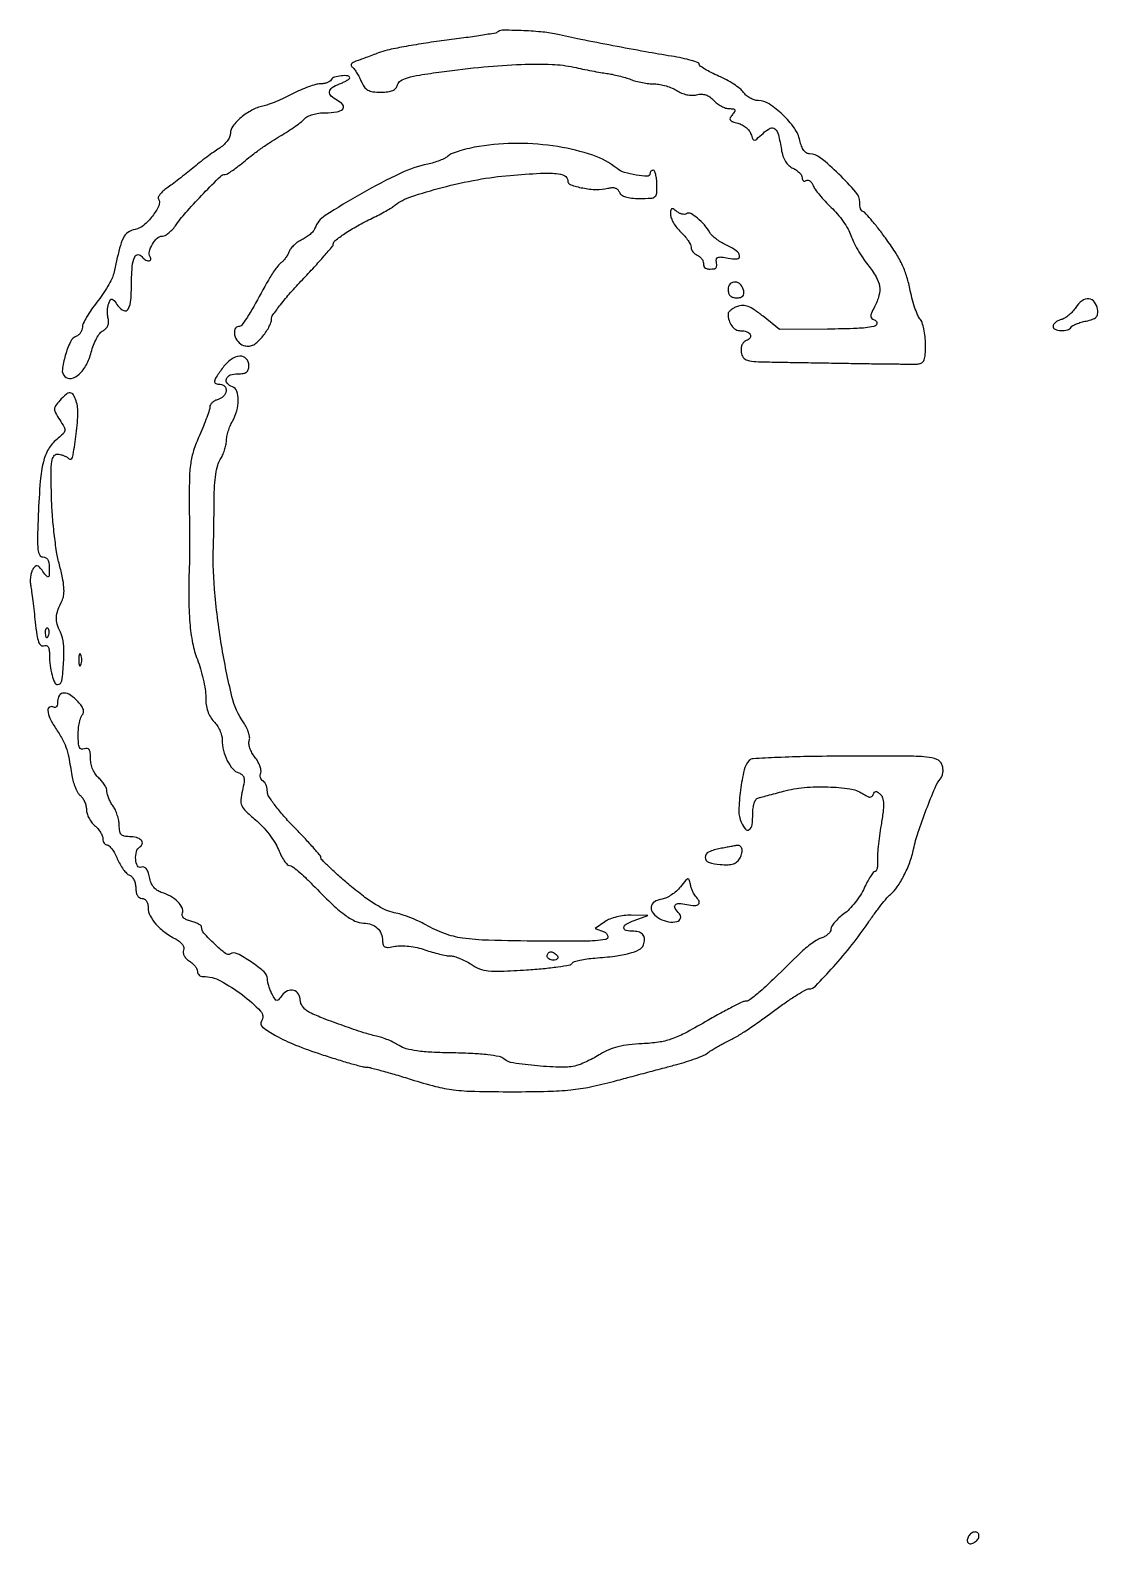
# Model space of a CAD drawing. Extents: x 0 to 5034, y 0 to 2560.
# Drawn here: x 4274.3 to 4533.9, y 1238.1 to 1606.1 of the extents above; entities that cross this region are included whole.
import ezdxf

# ---------------------------------------------------------------- set-up
doc = ezdxf.new("R2010")
doc.units = 0

msp = doc.modelspace()

# ---------------------------------------------------------------- linework, layer by layer
for points in [[(4387.89631, 1605.562976, -0.157623), (4387.494328, 1605.357404, -0.001274), (4383.921767, 1604.790022, -0.004428), (4379.794809, 1604.182759, -0.002814), (4374.979643, 1603.545334, 0.00683), (4369.945125, 1602.837679, 0.007739), (4365.13777, 1602.018484, 0.007134), (4361.079, 1601.201948, 0.041803), (4359, 1600.567137, -0.003178), (4357.515412, 1599.985241, -0.002742), (4355.948857, 1599.392516, -0.002761), (4354.522358, 1598.870656, -0.008005), (4353.528025, 1598.530985, 0.043588), (4352.824757, 1598.233407, 0.113039), (4352.410823, 1597.875792, 0.215227), (4352.334751, 1597.517402, 0.188221), (4352.548379, 1597.196205, -0.077996), (4353.009162, 1596.751657, -0.019847), (4353.604123, 1595.896698, -0.019742), (4354.213476, 1594.853822, -0.018841), (4354.748916, 1593.75, 0.046842), (4355.537989, 1592.331266, 0.113336), (4356.415501, 1591.52373, 0.099164), (4357.634291, 1591.119157, 0.030715), (4359.572181, 1591, 0.027148), (4361.30303, 1591.094048, 0.076189), (4362.472471, 1591.405957, 0.112954), (4363.222734, 1591.961867, 0.113579), (4363.654728, 1592.787679, -0.194469), (4364.378636, 1593.760124, -0.064402), (4366.035675, 1594.496351, -0.032303), (4368.957029, 1595.164656, -0.006271), (4374.311108, 1595.961636, -0.010113), (4384.631942, 1597.153822, -0.015048), (4393.705711, 1597.74158, -0.017093), (4401.213564, 1597.744648, -0.046078), (4406.501031, 1597.075601, 0.004401), (4408.635524, 1596.622535, 0.003655), (4410.913956, 1596.17715, 0.00369), (4413.007309, 1595.799779, 0.009955), (4414.501031, 1595.572396, -0.018629), (4415.853286, 1595.342485, -0.011061), (4417.445988, 1594.973283, -0.011063), (4419.020175, 1594.534169, -0.018695), (4420.3151, 1594.088395, 0.028437), (4421.608427, 1593.671157, 0.017314), (4423.175726, 1593.319716, 0.01733), (4424.758948, 1593.078321, 0.029171), (4426.100283, 1593, -0.044271), (4427.416593, 1592.883222, -0.027866), (4428.919804, 1592.526993, -0.027892), (4430.370986, 1592.006833, -0.045055), (4431.527898, 1591.389764, 0.04805), (4432.68453, 1590.781695, 0.045129), (4433.960334, 1590.390128, 0.047021), (4435.226331, 1590.245659, 0.066487), (4436.352364, 1590.37359, -0.061395), (4437.522196, 1590.518529, -0.080898), (4438.58161, 1590.346679, -0.077398), (4439.56614, 1589.838189, -0.051045), (4440.514637, 1588.983826, 0.047888), (4441.346833, 1588.224673, 0.039681), (4442.360535, 1587.582749, 0.0413), (4443.393972, 1587.142608, 0.080191), (4444.277432, 1587, -0.025207), (4445.292367, 1586.948801, -0.253066), (4445.631554, 1586.718474, -0.27105), (4445.611389, 1586.32217, -0.028133), (4445.034194, 1585.541201, 0.05569), (4444.517614, 1584.755235, 0.265717), (4444.54306, 1584.238851, 0.168239), (4445.049652, 1583.838514, 0.022381), (4446.375915, 1583.441787, -0.060226), (4447.399007, 1583.049421, -0.050908), (4448.363727, 1582.405937, -0.053201), (4449.130352, 1581.622453, -0.090468), (4449.558693, 1580.815076, 0.026081), (4450.009371, 1579.615862, 0.314462), (4450.407608, 1579.371799, 0.167369), (4450.963868, 1579.601222, 0.007835), (4452.489031, 1580.989695, -0.068397), (4454.217416, 1582.217372, -0.31107), (4455.378186, 1582.074889, -0.154079), (4456.231643, 1580.650272, -0.018783), (4456.951262, 1577.033965, 0.038306), (4457.338391, 1575.420175, 0.060996), (4457.934342, 1574.133845, 0.07089), (4458.742117, 1573.169433, 0.079452), (4459.758728, 1572.512872, -0.045786), (4460.61615, 1572.037335, -0.050643), (4461.341626, 1571.427407, -0.057037), (4461.839293, 1570.781597, -0.136491), (4462, 1570.203855, 0.081972), (4462.075656, 1569.745479, 0.160497), (4462.295825, 1569.4531, 0.182753), (4462.62356, 1569.370962, 0.109845), (4463.007063, 1569.504365, -0.173522), (4463.442878, 1569.597234, -0.121969), (4463.91341, 1569.411253, -0.091185), (4464.349702, 1568.961117, -0.059272), (4464.678327, 1568.313382, 0.068546), (4465.16697, 1567.392799, 0.015987), (4466.237358, 1566.004556, 0.016194), (4467.583823, 1564.473034, 0.015252), (4469.052956, 1563, -0.02804), (4470.553563, 1561.416442, -0.022286), (4471.99406, 1559.552232, -0.022803), (4473.175873, 1557.699134, -0.051218), (4473.854838, 1556.17781, 0.035335), (4474.485933, 1554.634017, 0.016061), (4475.514816, 1552.708885, 0.015812), (4476.734225, 1550.740207, 0.02092), (4477.973146, 1549.033906, -0.033086), (4479.984228, 1546.117562, -0.095437), (4480.816195, 1543.81884, -0.108961), (4480.680171, 1541.558475, -0.05097), (4479.589587, 1538.820247, 0.015291), (4478.846218, 1537.282514, 0.116849), (4478.697941, 1536.499156, 0.220606), (4478.968532, 1535.979184, 0.072703), (4479.738876, 1535.546708, -0.380555), (4480.160008, 1534.73208, -0.292234), (4479.392328, 1534.014006, -0.036408), (4475.371113, 1533.567422, -0.007321), (4468.166821, 1533.400415), (4456.5, 1533.300829), (4452.497932, 1536.514203, 0.017642), (4450.374467, 1538.099321, 0.06054), (4448.854615, 1538.900315, 0.09249), (4447.563416, 1539.134797, 0.087598), (4446.247932, 1538.896012, 0.034765), (4445.387489, 1538.507818, 0.044273), (4444.66033, 1538.02953, 0.050733), (4444.15374, 1537.536662, 0.176228), (4444, 1537.114012, 0.071351), (4444.227077, 1535.530839, 0.088408), (4444.888756, 1534.199602, 0.102111), (4445.877786, 1533.315136, 0.132296), (4447.047972, 1533, -0.076193), (4448.539798, 1532.771338, -0.188256), (4449.388496, 1532.090147, -0.305944), (4449.330344, 1531.278288, -0.135592), (4448.42412, 1530.609256, 0.109783), (4447.815004, 1530.20573, 0.089232), (4447.378995, 1529.553151, 0.078363), (4447.159402, 1528.709426, 0.059889), (4447.179863, 1527.754471, 0.124408), (4447.694626, 1526.497178, 0.169093), (4448.698994, 1525.810594, 0.057228), (4450.744257, 1525.500889, 0.005003), (4456, 1525.364486, -0.000038), (4460.101122, 1525.298791, -0.000017), (4465.528125, 1525.211262, -0.000017), (4471.283958, 1525.118046, -0.000022), (4476.5, 1525.033167, 0.000847), (4481.224029, 1524.964091, 0.00115), (4485.489063, 1524.918767, 0.000762), (4489.070455, 1524.894405, 0.012929), (4490.25, 1524.918681, 0.141772), (4491.111529, 1525.211949, 0.153237), (4491.65199, 1525.912768, 0.073708), (4491.928844, 1527.239877, 0.01463), (4492, 1529.671259, 0.02617), (4491.900271, 1531.575352, 0.02719), (4491.602172, 1533.434091, 0.0282), (4491.168176, 1535.003606, 0.096011), (4490.645691, 1535.921259, -0.079451), (4490.0518, 1536.88892, -0.017023), (4489.359505, 1538.740232, -0.01738), (4488.698129, 1540.964266, -0.015792), (4488.168982, 1543.300807, 0.030102), (4487.373224, 1546.400251, 0.034279), (4486.236721, 1549.24544, 0.03038), (4484.600914, 1552.174671, 0.016781), (4482.273291, 1555.550792, 0.007019), (4480.389669, 1558.022424, 0.010745), (4478.681842, 1560.105529, 0.005516), (4477.198204, 1561.799685, 0.213272), (4476.75, 1561.999985, -0.2541), (4476.461838, 1562.156545, -0.063089), (4476.220312, 1562.65727, -0.049098), (4476.054582, 1563.380376, -0.031807), (4476, 1564.237531, 0.181597), (4475.071053, 1566.710906, 0.021018), (4470.915055, 1571.078427, 0.021405), (4466.403917, 1575.078112, 0.171702), (4463.829455, 1575.995997, -0.142388), (4463.074472, 1576.217411, -0.09302), (4462.408218, 1576.842649, -0.068467), (4461.857709, 1577.862634, -0.035781), (4461.448733, 1579.25, 0.102751), (4460.114597, 1582.238168, 0.045667), (4457.269079, 1585.509017, 0.04536), (4453.981468, 1588.129187, 0.141754), (4451.306704, 1588.958373, -0.074673), (4450.366513, 1589.117874, -0.048474), (4449.355381, 1589.562147, -0.047782), (4448.429825, 1590.204023, -0.064574), (4447.743851, 1590.955317, 0.073052), (4446.906082, 1591.842324, 0.022134), (4445.399751, 1592.926446, 0.021653), (4443.581949, 1594.006902, 0.022007), (4441.687147, 1594.91978, -0.014458), (4439.891197, 1595.75187, -0.02155), (4438.376849, 1596.590756, -0.017676), (4437.222977, 1597.35388, -0.242367), (4437, 1597.786856, 0.319313), (4436.726659, 1598.171229, 0.013061), (4435.017187, 1598.715728, 0.018588), (4432.837458, 1599.260865, 0.011609), (4430.25, 1599.74422, -0.004377), (4423.964255, 1600.824607, -0.002178), (4416.017919, 1602.297917, -0.002169), (4408.16718, 1603.824221, -0.004894), (4402.235649, 1605.064602, 0.030004), (4398.482053, 1605.654744, 0.015304), (4393.717652, 1605.966534, 0.008328), (4389.075678, 1606.050499, 0.199284)], [(4347.5, 1594, -0.11615), (4347.116672, 1593.616242, -0.049237), (4346.459665, 1593.29375, -0.045147), (4345.658503, 1593.074027, -0.044389), (4344.826311, 1593, 0.069697), (4343.738431, 1592.847616, 0.017055), (4342.012878, 1592.290223, 0.017142), (4340.060765, 1591.508645, 0.016354), (4338.135328, 1590.583736, -0.011701), (4336.170858, 1589.617481, -0.010655), (4334.101544, 1588.71216, -0.010732), (4332.217297, 1587.982119, -0.033586), (4330.912482, 1587.605465, 0.069798), (4328.221767, 1586.613359, 0.051714), (4325.594728, 1584.831663, 0.054124), (4323.616397, 1582.764169, 0.165286), (4323, 1580.950473, -0.113305), (4322.804006, 1580.096683, -0.049243), (4322.192187, 1579.098119, -0.045299), (4321.302063, 1578.120618, -0.045226), (4320.25, 1577.318804, 0.013997), (4318.939882, 1576.443837, 0.005974), (4317.235277, 1575.204208, 0.005906), (4315.447945, 1573.83834, 0.007726), (4313.848816, 1572.545751, -0.005093), (4312.259196, 1571.24695, -0.003932), (4310.500722, 1569.862355, -0.003976), (4308.837602, 1568.594933, -0.009501), (4307.578243, 1567.687797, 0.029615), (4306.612999, 1566.931772, 0.045129), (4305.882481, 1566.158457, 0.055726), (4305.459074, 1565.476177, 0.254716), (4305.483727, 1565.02633, -0.252078), (4305.581148, 1563.396637, -0.054524), (4304.071675, 1560.896065, -0.053917), (4301.913826, 1558.624675, -0.127154), (4299.825835, 1557.615167, 0.100214), (4298.100116, 1556.89132, 0.131034), (4296.985169, 1555.602768, 0.052774), (4296.071107, 1553.077218, 0.00548), (4294.624107, 1546.920839, -0.059536), (4294.171074, 1545.63532, -0.017775), (4293.184713, 1543.800686, -0.017553), (4291.921041, 1541.802668, -0.018145), (4290.533532, 1539.920839, 0.01648), (4289.187413, 1538.107812, 0.019824), (4288.048834, 1536.315987, 0.018884), (4287.218099, 1534.75347, 0.111708), (4287.009706, 1533.856989, -0.079826), (4286.89807, 1533.187474, -0.065087), (4286.578671, 1532.533839, -0.066147), (4286.108767, 1531.994406, -0.089152), (4285.555981, 1531.659855, 0.193754), (4284.12215, 1530.326316, 0.038997), (4282.867271, 1527.001543, 0.038215), (4282.145768, 1523.558315, 0.232973), (4282.714198, 1521.885802, 0.256269), (4284.301588, 1521.423048, 0.131315), (4286.197005, 1522.407943, 0.085756), (4287.982771, 1524.71198, 0.060045), (4289.167839, 1527.782766, -0.0307), (4289.714904, 1529.49212, -0.032525), (4290.4586, 1531.08775, -0.034429), (4291.276798, 1532.364239, -0.110589), (4292.036769, 1533.019678, 0.07447), (4292.758864, 1533.55738, 0.094933), (4293.22174, 1534.244571, 0.093901), (4293.400915, 1535.060285, 0.071307), (4293.29708, 1535.971968, -0.042743), (4293.14425, 1536.860451, -0.029717), (4293.118281, 1537.878902, -0.030085), (4293.211497, 1538.866854, -0.053095), (4293.422163, 1539.657755, -0.043841), (4293.839754, 1540.513403, -0.332861), (4294.230385, 1540.672371, -0.164778), (4294.716774, 1540.351764, -0.012595), (4295.662925, 1539.070854, 0.129528), (4297.066765, 1537.883218, 0.398853), (4298.143271, 1538.233395, 0.106869), (4298.811552, 1540.520019, 0.017181), (4298.984687, 1545.190983, -0.023202), (4299.158186, 1548.722671, -0.077823), (4299.731426, 1550.960054, -0.294561), (4300.565306, 1551.520476, -0.26496), (4301.489919, 1551.016312, 0.063334), (4301.804343, 1550.62755, 0.051591), (4302.227275, 1550.298542, 0.053381), (4302.689086, 1550.074674, 0.086394), (4303.118034, 1550, 0.114532), (4303.450893, 1550.07726, 0.184943), (4303.646488, 1550.287679, 0.156785), (4303.669407, 1550.604951, 0.078825), (4303.512773, 1550.979333, -0.203671), (4303.317959, 1552.253429, -0.070555), (4304.041777, 1554.009346, -0.070091), (4305.233551, 1555.508009, -0.192066), (4306.46709, 1556, 0.135533), (4307.137597, 1556.185152, 0.037686), (4308.036947, 1556.819342, 0.035105), (4308.98693, 1557.721713, 0.030544), (4309.849931, 1558.789248, -0.026944), (4312.539802, 1562.166024, -0.011513), (4316.474248, 1566.393142, -0.005058), (4320.577738, 1570.51887, -0.196986), (4321.751576, 1571, 0.141399), (4322.281962, 1571.153052, 0.010865), (4323.533465, 1571.979453, 0.014216), (4324.999906, 1573.057125, 0.010348), (4326.570001, 1574.334307, -0.014434), (4328.411304, 1575.807263, -0.008221), (4330.71595, 1577.485514, -0.008204), (4333.093591, 1579.100147, -0.013433), (4335.165146, 1580.379601, 0.010888), (4337.039682, 1581.524231, 0.011754), (4338.814549, 1582.721556, 0.011329), (4340.28626, 1583.816483, 0.053996), (4341.037591, 1584.545294, -0.110362), (4341.766319, 1585.108809, -0.039185), (4343.006487, 1585.575718, -0.036343), (4344.503789, 1585.893437, -0.034123), (4346.063428, 1586, 0.034756), (4348.875954, 1586.195743, 0.16391), (4350.302826, 1586.90963, 0.382892), (4350.352507, 1587.890215, 0.100001), (4349.028008, 1588.98501, -0.061402), (4347.49971, 1590.0624, -0.242365), (4347.10828, 1591.106949, -0.222975), (4347.724067, 1592.098388, -0.053277), (4349.5, 1593, 0.017157), (4350.457823, 1593.402289, 0.025297), (4351.265625, 1593.825435, 0.022963), (4351.869532, 1594.220256, 0.240971), (4352, 1594.475249, 0.384661), (4351.544008, 1594.980267, 0.051837), (4349.986416, 1594.977714, 0.048268), (4348.326384, 1594.638299, 0.181731)], [(4383.5, 1577.81357, 0.015794), (4381.092954, 1577.346165, 0.017946), (4378.821875, 1576.743789, 0.017386), (4376.943025, 1576.100394, 0.088595), (4376, 1575.533292, -0.060843), (4375.184449, 1574.979386, -0.022132), (4373.9125, 1574.394777, -0.021561), (4372.450007, 1573.871753, -0.024057), (4371, 1573.498059, 0.059363), (4364.300474, 1571.257721, 0.018817), (4354.933156, 1566.393729, 0.013703), (4346.01649, 1561.000657, 0.164239), (4343.541858, 1557.901757, -0.087078), (4343.142518, 1557.207523, -0.037332), (4342.395047, 1556.437211, -0.035484), (4341.455593, 1555.715774, -0.039123), (4340.452713, 1555.160409, 0.042344), (4339.443938, 1554.593271, 0.036174), (4338.486978, 1553.836486, 0.037761), (4337.715552, 1553.014822, 0.080016), (4337.283906, 1552.258652, -0.039166), (4336.934927, 1551.512144, -0.026737), (4336.430073, 1550.722854, -0.027016), (4335.857556, 1550.009829, -0.04801), (4335.303998, 1549.5, 0.055911), (4334.680724, 1548.90754, 0.01625), (4333.860067, 1547.864284, 0.016116), (4333.005875, 1546.62055, 0.016579), (4332.242027, 1545.335861, -0.001876), (4328.662306, 1538.89118, -0.014752), (4326.901362, 1535.955311, -0.027521), (4325.759894, 1534.372549, -0.226499), (4324.979676, 1534, 0.313598), (4324.106104, 1533.39234, 0.154959), (4324.03837, 1531.975959, 0.104716), (4324.860527, 1530.350827, 0.147669), (4326.191405, 1529.43925, 0.076577), (4327.36486, 1529.256523, 0.104803), (4328.4082, 1529.475874, 0.080861), (4329.461169, 1530.161893, 0.030416), (4330.691405, 1531.427626, 0.028262), (4331.574944, 1532.580611, 0.028348), (4332.32185, 1533.824759, 0.029556), (4332.844941, 1534.980883, 0.091705), (4333, 1535.819196, -0.15697), (4333.327782, 1536.837564, -0.010334), (4335.203125, 1539.33821, -0.014169), (4337.626885, 1542.260177, -0.010069), (4340.5, 1545.400813, 0.00443), (4343.374563, 1548.472748, 0.006854), (4345.796875, 1551.181399, 0.002675), (4347.819426, 1553.531681, 0.17816), (4348, 1554.022371, -0.233338), (4348.442134, 1554.918201, -0.015938), (4350.8125, 1556.617516, -0.020302), (4353.888039, 1558.501059, -0.014118), (4357.5, 1560.384587, 0.007904), (4359.141404, 1561.21475, 0.007764), (4360.765625, 1562.101185, 0.007675), (4362.165165, 1562.922064, 0.029079), (4363, 1563.498063, -0.08544), (4366.878846, 1565.575109, -0.016739), (4374.496178, 1567.829035, -0.018414), (4383.078706, 1569.724713, -0.024477), (4391, 1570.77335, -0.006284), (4398.367437, 1571.290687, -0.036879), (4402.242996, 1571.227945, -0.090953), (4404.280584, 1570.661129, -0.287032), (4405, 1569.511177, 0.319867), (4405.72868, 1568.488682, 0.035713), (4408.653413, 1567.707282, 0.039491), (4412.006459, 1567.334452, 0.072022), (4414.737849, 1567.641654, -0.048739), (4415.754957, 1567.804119, -0.096236), (4416.5628, 1567.697775, -0.118971), (4417.161146, 1567.322978, -0.102346), (4417.562859, 1566.696787, 0.148428), (4418.091906, 1566.016679, 0.078393), (4419.059466, 1565.539091, 0.053343), (4420.496408, 1565.254591, 0.022223), (4422.473671, 1565.166667, 0.012685), (4425.254363, 1565.237225, 0.158576), (4426.225515, 1565.608624, 0.208576), (4426.657423, 1566.438772, 0.02421), (4426.700472, 1568.583333, 0.022104), (4426.605322, 1569.892738, 0.035128), (4426.396541, 1570.996354, 0.039159), (4426.118789, 1571.792996, 0.297608), (4425.801812, 1572, 0.10222), (4425.495846, 1571.936788, 0.098638), (4425.235532, 1571.757125, 0.097164), (4425.06112, 1571.488773, 0.095946), (4425, 1571.173193, -0.425174), (4424.368773, 1570.565069, -0.030379), (4421.676743, 1570.829778, -0.034362), (4418.813209, 1571.492561, -0.095995), (4417, 1572.454008, 0.089619), (4411.126774, 1575.66403, 0.04072), (4402.591103, 1577.753183, 0.038399), (4392.928484, 1578.546159, 0.041357)], [(4430, 1561.296759, 0.094605), (4430.17419, 1560.384385, 0.037432), (4430.734375, 1559.230982, 0.035361), (4431.543345, 1558.042522, 0.037084), (4432.5, 1557, -0.026329), (4433.456878, 1556.001194, -0.029463), (4434.265625, 1554.942642, -0.030701), (4434.837738, 1553.970923, -0.11823), (4435, 1553.294301, 0.098559), (4435.111828, 1552.732497, 0.066861), (4435.440625, 1552.166786, 0.063926), (4435.926559, 1551.683076, 0.072381), (4436.5, 1551.361626, -0.074185), (4437.073431, 1551.037471, -0.064359), (4437.559375, 1550.545909, -0.06686), (4437.888097, 1549.968559, -0.096313), (4438, 1549.393011, 0.090307), (4438.14045, 1548.621727, 0.192535), (4438.542577, 1548.181913, 0.11251), (4439.316934, 1548.004164, 0.022197), (4440.75, 1548.065577, 0.214879), (4441.010965, 1548.211733, 0.096294), (4441.183915, 1548.574438, 0.069575), (4441.243879, 1549.098063, 0.044846), (4441.173966, 1549.705784, -0.107419), (4441.181303, 1550.450707, -0.262066), (4441.537518, 1550.843602, -0.113532), (4442.354827, 1550.921994, -0.016732), (4444.004323, 1550.649135, 0.06177), (4446.213511, 1550.485331, 0.451795), (4446.79707, 1551.21779, 0.206041), (4445.980511, 1552.457751, 0.033896), (4443.426158, 1553.90095, -0.025855), (4442.242675, 1554.544753, -0.024289), (4441.106101, 1555.3198, -0.025062), (4440.167297, 1556.106009, -0.072707), (4439.637163, 1556.763787, 0.043647), (4438.243144, 1558.714642, 0.044149), (4436.536514, 1560.385743, 0.046977), (4434.915432, 1561.477626, 0.269355), (4433.919721, 1561.450385, -0.13051), (4433.42691, 1561.301162, -0.067098), (4432.780536, 1561.365706, -0.059574), (4432.088016, 1561.62048, -0.055354), (4431.456195, 1562.036355, 0.027995), (4430.67764, 1562.612099, 0.268893), (4430.281782, 1562.634057, 0.25484), (4430.051518, 1562.298775, 0.02569)], [(4444, 1543.073324, 0.067185), (4444.125458, 1542.143857, 0.12999), (4444.5, 1541.5, 0.12999), (4445.143857, 1541.125458, 0.067185), (4446.073324, 1541, 0.055256), (4446.988401, 1541.101437, 0.142094), (4447.565907, 1541.419258, 0.164476), (4447.83397, 1541.961175, 0.081073), (4447.811841, 1542.738516, 0.143076), (4447.06416, 1544.194252, 0.183129), (4445.717666, 1544.844438, 0.232055), (4444.511028, 1544.378606, 0.188778)], [(4528.516561, 1538.665619, -0.040325), (4527.756615, 1537.687747, -0.033785), (4526.80589, 1536.780508, -0.035099), (4525.817382, 1536.068393, -0.074722), (4524.95343, 1535.698073, 0.049328), (4524.206166, 1535.421607, 0.058741), (4523.57382, 1535.016046, 0.06884), (4523.143168, 1534.549775, 0.153244), (4523, 1534.09362, 0.302365), (4523.496262, 1533.348012, 0.086701), (4524.918802, 1533.02493, 0.077275), (4526.501161, 1533.189908, 0.192085), (4527.420174, 1533.870838, -0.131397), (4527.818553, 1534.246401, -0.026336), (4528.708492, 1534.667509, -0.02617), (4529.827039, 1535.059386, -0.021818), (4531.050158, 1535.360032, 0.029829), (4532.633921, 1535.776326, 0.122132), (4533.4696, 1536.299949, 0.163083), (4533.832811, 1537.062181, 0.06585), (4533.820967, 1538.228978, 0.127039), (4533.09333, 1539.977312, 0.213549), (4531.724604, 1540.73023, 0.178448), (4530.045477, 1540.263626, 0.091891)], [(4321.218327, 1524.081433, 0.008852), (4319.544806, 1521.731978, 0.107161), (4319.128235, 1520.711957, 0.364143), (4319.431209, 1520.187944, 0.087254), (4320.5, 1520, -0.212344), (4321.603753, 1519.509115, -0.220421), (4321.955479, 1518.371871, -0.159706), (4321.322533, 1517.063885, -0.137759), (4320, 1516.289749, 0.055455), (4319.235135, 1515.996096, 0.062691), (4318.5875, 1515.550559, 0.072067), (4318.148285, 1515.028155, 0.139703), (4318, 1514.507799, -0.079477), (4317.87607, 1513.733062, -0.007701), (4317.253013, 1511.929603, -0.009622), (4316.430914, 1509.792864, -0.007465), (4315.457064, 1507.498831, 0.024914), (4314.070014, 1503.88599, 0.044187), (4313.348184, 1500.781255, 0.030531), (4313.040697, 1496.900898, 0.006496), (4313.006522, 1490.124401, -0.000699), (4313.036642, 1485.526348, -0.000917), (4313.050581, 1481.327168, -0.000668), (4313.05111, 1477.807076, -0.008719), (4313.026767, 1476.5, 0.00915), (4312.879813, 1468.225846, 0.020568), (4313.141306, 1461.954206, 0.026953), (4313.817134, 1457.04093, 0.046252), (4314.970895, 1453.073841, -0.022223), (4315.74795, 1450.812799, -0.016864), (4316.40395, 1448.274024, -0.017144), (4316.857979, 1445.845888, -0.03766), (4317, 1443.96298, 0.033736), (4317.125232, 1442.109044, 0.047215), (4317.502335, 1440.493037, 0.052721), (4318.129258, 1439.122288, 0.062857), (4319, 1438, -0.052492), (4319.765616, 1437.054218, -0.03839), (4320.4125, 1435.866947, -0.039085), (4320.854906, 1434.632049, -0.066567), (4321, 1433.547053, 0.061501), (4321.31626, 1430.985585, 0.05478), (4322.249431, 1428.469405, 0.059352), (4323.57015, 1426.467382, 0.141366), (4325.039298, 1425.487527, -0.096588), (4325.887325, 1425.024348, -0.17045), (4326.293306, 1424.348073, -0.091321), (4326.316294, 1423.246308, -0.016316), (4325.918051, 1421.218305, 0.031708), (4325.5405, 1418.924571, 0.130745), (4325.763042, 1417.547968, 0.099139), (4326.674546, 1416.265559, 0.01422), (4329.092341, 1414.115704, -0.031403), (4330.749205, 1412.537299, -0.02277), (4332.39382, 1410.589995, -0.023136), (4333.790486, 1408.589672, -0.045696), (4334.670411, 1406.865704, 0.023734), (4335.345939, 1405.385215, 0.032919), (4336.097309, 1404.135551, 0.034536), (4336.820248, 1403.234583, 0.209368), (4337.355908, 1403, -0.162445), (4338.016093, 1402.779699, -0.012528), (4339.501635, 1401.604687, -0.016125), (4341.229144, 1400.069533, -0.011577), (4343.061416, 1398.25, 0.01004), (4347.484071, 1393.830997, 0.030265), (4350.731226, 1391.071471, 0.045346), (4353.284188, 1389.494787, 0.116174), (4355.384951, 1389, -0.083423), (4357.2338, 1388.689365, -0.105399), (4358.714866, 1387.795635, -0.109409), (4359.665382, 1386.405907, -0.095773), (4360, 1384.675, 0.07142), (4360.139379, 1383.704206, 0.222632), (4360.565519, 1383.221573, 0.131779), (4361.393195, 1383.098753, 0.020669), (4363.036872, 1383.357374, -0.05327), (4364.514399, 1383.492137, -0.025668), (4366.413655, 1383.365066, -0.024827), (4368.429458, 1383.02366, -0.029465), (4370.286872, 1382.496928, 0.012688), (4372.046597, 1381.933498, 0.01232), (4373.849894, 1381.454068, 0.012317), (4375.455012, 1381.110976, 0.043872), (4376.5, 1381.007964, -0.069005), (4377.474456, 1380.86232, -0.025201), (4378.79375, 1380.400757, -0.024417), (4380.204577, 1379.743855, -0.026796), (4381.5, 1378.970565, 0.055876), (4383.570033, 1377.892596, 0.067252), (4385.702391, 1377.383927, 0.035374), (4388.807018, 1377.293399, 0.005385), (4395, 1377.617826, 0.008098), (4399.068478, 1377.94115, 0.012231), (4402.596893, 1378.366461, 0.007037), (4405.50812, 1378.831777, 0.208895), (4406.117081, 1379.234622, -0.172613), (4406.624677, 1379.624072, -0.02144), (4407.987252, 1380.00076, -0.023254), (4409.701962, 1380.313392, -0.017296), (4411.617081, 1380.504105, 0.014476), (4416.481777, 1380.960859, 0.035274), (4420.014266, 1381.65154, 0.048775), (4422.392726, 1382.549728, 0.188651), (4423.436023, 1383.693875, 0.087759), (4423.695817, 1385.035041, 0.158776), (4423.370062, 1386.093151, 0.156347), (4422.478245, 1386.766949, 0.084412), (4421.10765, 1387, -0.05113), (4419.198551, 1387.195737, -0.364481), (4418.665597, 1387.872022, -0.265342), (4419.204859, 1388.750897, -0.038552), (4421.191432, 1389.649157), (4424.5, 1390.847844), (4420.472506, 1390.923922, 0.03585), (4418.738446, 1390.83231, 0.02978), (4416.921839, 1390.494242, 0.030817), (4415.271645, 1389.974449, 0.061138), (4414.062537, 1389.331249), (4411.680061, 1387.662498), (4413.84003, 1386.863473, -0.247064), (4414.765556, 1385.83354, -0.444752), (4414.201735, 1384.990241, -0.033826), (4409.185455, 1384.603854, -0.004215), (4398.25, 1384.59489, -0.004556), (4385.766891, 1384.803649, -0.029095), (4379.460715, 1385.334658, -0.052995), (4375.018818, 1386.459737, -0.041232), (4370.5, 1388.567158, 0.022318), (4368.699836, 1389.49104, 0.015525), (4366.5936, 1390.377802, 0.015692), (4364.515123, 1391.103843, 0.030983), (4362.818639, 1391.523925, -0.06496), (4360.786518, 1392.176054, -0.027982), (4358.279336, 1393.533439, -0.023266), (4355.369502, 1395.518562, -0.01362), (4352.068639, 1398.146862, -0.006264), (4349.359595, 1400.485809, -0.009585), (4347.076413, 1402.586994, -0.004637), (4345.208037, 1404.407259, -0.199892), (4345, 1404.90684, 0.177748), (4344.810125, 1405.424076, 0.004163), (4343.090625, 1407.41663, 0.0087), (4340.991018, 1409.726743, 0.00573), (4338.5, 1412.313438, -0.013777), (4335.997008, 1414.997711, -0.018683), (4333.898674, 1417.563284, -0.01637), (4332.337166, 1419.771732, -0.146717), (4332, 1420.896029, 0.048832), (4331.920838, 1421.704655, 0.04716), (4331.686224, 1422.492521, 0.050942), (4331.341384, 1423.146147, 0.107906), (4330.931826, 1423.542134, -0.105182), (4330.562634, 1423.895266, -0.081761), (4330.327916, 1424.400541, -0.078021), (4330.260687, 1424.977554, -0.081849), (4330.37595, 1425.537327, 0.137723), (4330.43948, 1426.220817, 0.044794), (4330.16588, 1427.207217, 0.040711), (4329.64863, 1428.301732, 0.035932), (4328.94142, 1429.347343, -0.041604), (4328.240644, 1430.409161, -0.044195), (4327.741569, 1431.551598, -0.048571), (4327.498886, 1432.60482, -0.124591), (4327.590665, 1433.375672, 0.124088), (4327.685502, 1434.165554, 0.043489), (4327.440515, 1435.290957, 0.039949), (4326.942432, 1436.533938, 0.037117), (4326.242479, 1437.714506, -0.093567), (4323.377944, 1444.081254, -0.018041), (4320.854186, 1456.523679, -0.020119), (4319.155499, 1470.173734, -0.031503), (4318.911946, 1482, 0.005922), (4318.955206, 1483.41557, 0.001156), (4318.997035, 1485.966464, 0.001227), (4319.031625, 1488.94049, 0.001136), (4319.052693, 1491.992217, -0.013653), (4319.159622, 1495.339418, -0.023267), (4319.454998, 1498.121793, -0.027596), (4319.913862, 1500.301725, -0.079516), (4320.543697, 1501.707033, 0.038435), (4321.104064, 1502.725005, 0.026705), (4321.58262, 1503.948017, 0.027036), (4321.917381, 1505.179011, 0.049029), (4322.035435, 1506.214817, -0.046667), (4322.150608, 1507.269482, -0.023747), (4322.480268, 1508.563102, -0.023367), (4322.950091, 1509.875663, -0.032225), (4323.5, 1511, 0.061983), (4324.552641, 1513.521253, 0.06803), (4324.911199, 1516.144366, 0.083796), (4324.551426, 1518.276002, 0.220992), (4323.5, 1519.361626, -0.122405), (4322.242279, 1520.240683, -0.279979), (4322.052685, 1521.337198, -0.215627), (4322.984969, 1522.243526, -0.090462), (4324.75, 1522.539421, 0.036041), (4326.098931, 1522.617364, 0.123012), (4326.911178, 1522.936675, 0.162191), (4327.350818, 1523.539833, 0.077222), (4327.5, 1524.5, 0.185297), (4326.852917, 1526.186121, 0.230048), (4325.314297, 1526.810847, 0.141327), (4323.198661, 1526.044976, 0.076658)], [(4281.523189, 1516.025623, 0.027774), (4280.501666, 1514.762473, 0.156679), (4280.237526, 1513.948163, 0.129684), (4280.471255, 1513.051885, 0.016756), (4281.509931, 1511.3445, -0.018776), (4282.563822, 1509.596238, -0.166043), (4282.719216, 1508.721756, -0.165078), (4282.307805, 1507.932333, -0.018505), (4280.772423, 1506.568877, 0.088292), (4278.767964, 1504.215562, 0.07256), (4277.528106, 1501.151647, 0.040811), (4276.781207, 1496.466216, 0.008769), (4276.296182, 1488.25, 0.004354), (4276.108128, 1482.504231, 0.033694), (4276.224561, 1479.820175, 0.094751), (4276.639006, 1478.478735, 0.277352), (4277.435662, 1478, -0.133278), (4278.112806, 1477.81624, -0.133889), (4278.602764, 1477.3156, -0.092042), (4278.88929, 1476.464829, -0.038232), (4278.968197, 1475.25, -0.005826), (4278.926198, 1473.441221, -0.276769), (4278.735293, 1473.146562, -0.350497), (4278.427898, 1473.214768, -0.007772), (4277.428712, 1474.495129, 0.019809), (4276.555536, 1475.560144, 0.162516), (4276.018726, 1475.869091, 0.254761), (4275.539616, 1475.721463, 0.050742), (4274.962289, 1474.995129, 0.074896), (4274.626058, 1474.243591, 0.035873), (4274.416079, 1473.204819, 0.034544), (4274.349235, 1472.066936, 0.041526), (4274.449167, 1471, -0.01042), (4274.662865, 1469.637322, -0.002532), (4274.957317, 1467.378946, -0.002596), (4275.268475, 1464.785218, -0.002581), (4275.55328, 1462.183644, 0.010008), (4275.942836, 1459.055433, 0.049352), (4276.369093, 1457.332493, 0.126068), (4276.908924, 1456.529664, 0.280644), (4277.605888, 1456.40226, -0.135693), (4278.22918, 1456.462701, -0.20925), (4278.673603, 1456.167948, -0.112753), (4278.93447, 1455.449001, -0.029632), (4279.013655, 1454.218615, 0.029805), (4279.179687, 1451.652594, 0.035702), (4279.650076, 1449.278231, 0.035809), (4280.291487, 1447.456535, 0.298595), (4280.987801, 1447, 0.37282), (4282.020408, 1447.894249, 0.02247), (4282.456281, 1452.308095, 0.028794), (4282.437574, 1456.903406, 0.101841), (4281.669859, 1459.736514, -0.043095), (4280.890622, 1461.679169, -0.089265), (4280.70002, 1463.296955, -0.074378), (4281.075434, 1465.064656, -0.023037), (4282.146694, 1467.57173, 0.089653), (4282.513991, 1468.893467, 0.043735), (4282.522436, 1470.649715, 0.031479), (4282.183371, 1472.962917, 0.012668), (4281.442947, 1476.07173, -0.025233), (4280.765849, 1479.268969, -0.010695), (4280.167749, 1483.6122, -0.010485), (4279.721211, 1488.323888, -0.01277), (4279.508676, 1492.75, -0.004271), (4279.427223, 1498.609062, -0.036025), (4279.602966, 1501.241609, -0.107511), (4280.07613, 1502.526361, -0.256333), (4280.939302, 1503, -0.055007), (4281.653971, 1502.921138, -0.038693), (4282.428076, 1502.684094, -0.039129), (4283.14259, 1502.336547, -0.063702), (4283.675426, 1501.924574, 0.597375), (4284.613971, 1502.20626, 0.018111), (4285.459379, 1507.251353, 0.021143), (4285.938615, 1512.712516, 0.088374), (4285.509127, 1515.971244, 0.057971), (4284.84873, 1517.437658, 0.260194), (4284.062498, 1517.890691, 0.184255), (4283.047626, 1517.519335, 0.030016)], [(4278.683114, 1458.8125, -0.054073), (4278.461564, 1458.395823, -0.470617), (4278.279315, 1458.37858, -0.168741), (4278.137993, 1458.670344, -0.018894), (4278.078947, 1459.416667, -0.028489), (4278.089945, 1460.112848, -0.077125), (4278.200665, 1460.592839, -0.208169), (4278.385309, 1460.77538, -0.296942), (4278.604167, 1460.729167, -0.126455), (4278.797407, 1460.402231, -0.060344), (4278.876576, 1459.916927, -0.05415), (4278.839148, 1459.359369, -0.051402)], [(4286.157895, 1453, 0.017491), (4286.189089, 1452.10856, 0.078554), (4286.306058, 1451.601562, 0.447206), (4286.474999, 1451.540618, 0.174857), (4286.662281, 1451.75, 0.057986), (4286.818615, 1452.320008, 0.037979), (4286.87034, 1453, 0.037979), (4286.818615, 1453.679992, 0.057986), (4286.662281, 1454.25, 0.174857), (4286.474999, 1454.459382, 0.447206), (4286.306058, 1454.398438, 0.078554), (4286.189089, 1453.89144, 0.017491)], [(4281, 1442.940983, -0.044221), (4280.933629, 1442.192004, -0.096188), (4280.726548, 1441.655805, -0.17435), (4280.4209, 1441.416021, -0.221933), (4280.069098, 1441.457295, 0.251415), (4279.054683, 1441.519204, 0.316396), (4278.594223, 1440.726558, 0.091136), (4279.127838, 1438.786103, 0.036541), (4280.508823, 1436.39186, -0.019395), (4282.110046, 1433.823316, -0.047068), (4283.02952, 1431.789504, -0.035612), (4283.688182, 1429.306882, -0.007361), (4284.468847, 1424.850483, 0.030548), (4284.800977, 1423.36366, 0.029691), (4285.314204, 1421.913776, 0.031063), (4285.919419, 1420.697384, 0.088802), (4286.526462, 1419.978038, -0.07225), (4287.090791, 1419.352276, -0.044597), (4287.567148, 1418.481222, -0.043808), (4287.891443, 1417.514768, -0.059115), (4288, 1416.599796, 0.075981), (4288.145225, 1415.649651, 0.043499), (4288.5875, 1414.574572, 0.042267), (4289.234625, 1413.54631, 0.054178), (4290, 1412.732028, -0.039157), (4290.765281, 1411.965257, -0.037683), (4291.4125, 1411.079108, -0.040121), (4291.859891, 1410.209783, -0.099096), (4292, 1409.509787, 0.067861), (4292.078687, 1408.932694, 0.084476), (4292.308739, 1408.4435, 0.099701), (4292.650228, 1408.116375, 0.142241), (4293.051027, 1408, -0.202074), (4293.545418, 1407.791686, -0.03586), (4294.208006, 1407.007503, -0.0338), (4294.896327, 1405.915166, -0.024738), (4295.51377, 1404.621285, 0.02952), (4296.167328, 1403.284745, 0.031317), (4296.962365, 1402.061785, 0.032993), (4297.775835, 1401.105773, 0.108778), (4298.462744, 1400.65267, -0.122829), (4299.051152, 1400.240683, -0.064561), (4299.548431, 1399.492459, -0.058202), (4299.885627, 1398.543334, -0.056332), (4300, 1397.531385, 0.046062), (4300.097927, 1396.470635, 0.08793), (4300.39814, 1395.671897, 0.119192), (4300.87785, 1395.179352, 0.141262), (4301.5, 1395, -0.136884), (4302.106814, 1394.830702, -0.113942), (4302.588757, 1394.362386, -0.089392), (4302.897196, 1393.621568, -0.054105), (4303, 1392.674314, 0.123198), (4303.472768, 1390.784696, 0.060045), (4304.906779, 1388.734095, 0.051407), (4307.091118, 1386.748141, 0.03966), (4309.827559, 1385.048271, -0.048949), (4310.731934, 1384.462965, -0.076352), (4311.360602, 1383.782929, -0.097123), (4311.658692, 1383.078113, -0.144209), (4311.6055, 1382.414332, 0.134531), (4311.541681, 1381.771487, 0.080663), (4311.791601, 1381.040609, 0.070073), (4312.309763, 1380.330498, 0.060638), (4313.027941, 1379.750478, -0.042006), (4313.782446, 1379.186121, -0.043775), (4314.420708, 1378.510716, -0.047865), (4314.860901, 1377.829934, -0.120154), (4315, 1377.259453, 0.108202), (4315.105215, 1376.778948, 0.099661), (4315.403284, 1376.369964, 0.095547), (4315.848752, 1376.095729, 0.090573), (4316.372882, 1376, -0.122072), (4320.589026, 1374.955083, -0.041701), (4325.935164, 1371.534119, -0.039413), (4330.330241, 1367.589968, -0.340908), (4330.585044, 1365.137604, 0.384385), (4330.842502, 1363.725748, 0.037413), (4333.999554, 1361.649732, 0.031477), (4338.829215, 1359.352601, 0.016258), (4345.11823, 1357.067492, 0.004214), (4348.821131, 1355.89124, 0.00572), (4352.18473, 1354.895895, 0.003913), (4355.015126, 1354.117315, 0.062288), (4356, 1353.982343, -0.060217), (4356.986747, 1353.851259, -0.003759), (4359.835501, 1353.093801, -0.005511), (4363.221357, 1352.125976, -0.004059), (4366.950642, 1350.982335, 0.013254), (4372.861913, 1349.287823, 0.033065), (4377.276035, 1348.454641, 0.025074), (4382.416905, 1348.092557, 0.005045), (4391.590086, 1348, 0.00572), (4400.184802, 1348.098319, 0.019736), (4405.743976, 1348.445351, 0.025238), (4410.513216, 1349.177258, 0.014763), (4416.139444, 1350.508055, -0.000106), (4420.162669, 1351.585118, -0.000084), (4424.512837, 1352.747935, -0.000085), (4428.549605, 1353.825518, -0.000212), (4431.5, 1354.611227, 0.011385), (4433.907084, 1355.310205, 0.012941), (4436.178125, 1356.091297, 0.01218), (4438.065787, 1356.84854, 0.067675), (4439, 1357.40981, -0.023961), (4439.750302, 1357.954842, -0.010456), (4440.79375, 1358.608177, -0.01032), (4441.933014, 1359.257244, -0.013558), (4443, 1359.79938, 0.016934), (4445.498133, 1361.089972, 0.016887), (4447.905553, 1362.547793, 0.010858), (4450.972604, 1364.645979, 0.002631), (4455.947369, 1368.25, -0.008135), (4458.518156, 1370.069625, -0.011384), (4460.877025, 1371.604687, -0.007882), (4462.880947, 1372.801486, -0.131402), (4463.62327, 1373, 0.203803), (4465.255566, 1373.694167, 0.008742), (4469.60054, 1378.366478, 0.015376), (4474.116283, 1383.718191, 0.018328), (4478.025133, 1389.040286, -0.00814), (4479.588969, 1391.263059, -0.008987), (4481.174737, 1393.36051, -0.008472), (4482.589133, 1395.101447, -0.044743), (4483.460784, 1395.967453, 0.06978), (4485.115633, 1397.784418, 0.031882), (4486.75699, 1400.549762, 0.030524), (4488.157491, 1403.764219, 0.034427), (4489.091578, 1407, -0.027744), (4490.206454, 1411.064976, -0.010573), (4492.189871, 1416.59626, -0.008187), (4494.32591, 1421.916127, -0.070926), (4495.634835, 1424.100714, 0.082885), (4496.038429, 1424.812145, 0.062987), (4496.23863, 1425.687553, 0.059219), (4496.22026, 1426.640247, 0.056382), (4495.980371, 1427.578851, 0.213933), (4494.77177, 1428.789917, 0.069965), (4492.254894, 1429.366503, 0.020853), (4487.178306, 1429.589001, 0.001399), (4472.645487, 1429.578851, 0.003521), (4463.344574, 1429.480822, 0.007067), (4456.004015, 1429.247941, 0.003159), (4450.088774, 1428.939088, 0.187822), (4449.130863, 1428.5, 0.137461), (4447.895388, 1426.21936, 0.023404), (4447.019549, 1421.307518, 0.024452), (4446.615228, 1416.312224, 0.115357), (4447.176568, 1413.511821, 0.064716), (4448.222157, 1411.832077, 0.399231), (4449.141301, 1411.716505, 0.204743), (4449.825675, 1412.87844, 0.032107), (4450, 1415.590402, -0.033195), (4450.090726, 1416.955461, -0.046212), (4450.363909, 1418.148563, -0.055075), (4450.764952, 1419.028851, -0.195838), (4451.25, 1419.394909, 0.000287), (4452.00533, 1419.596073, 0.000038), (4453.601562, 1420.022305, 0.000044), (4455.493997, 1420.527963, 0.000037), (4457.5, 1421.064316, -0.04368), (4462.494224, 1421.942355, -0.029385), (4468.286858, 1422.104445, -0.02836), (4473.595541, 1421.638831, -0.109139), (4476.675298, 1420.473946, 0.022316), (4477.776872, 1419.821985, 0.10399), (4478.481809, 1419.617336, 0.202423), (4478.959922, 1419.777979, 0.124421), (4479.300298, 1420.275894, -0.067373), (4479.584011, 1420.812172, -0.234663), (4479.92012, 1420.990869, -0.165012), (4480.356767, 1420.856083, -0.032023), (4481.002004, 1420.322996, -0.133675), (4481.557561, 1419.417857, -0.064958), (4481.768635, 1418.066868, -0.03795), (4481.665905, 1416.038905, -0.010005), (4481.19142, 1412.822996, 0.008331), (4480.798288, 1410.218881, 0.008525), (4480.495483, 1407.623005, 0.00833), (4480.308735, 1405.362205, 0.034978), (4480.314416, 1404, -0.030162), (4480.327628, 1403.042049, -0.048499), (4480.210976, 1402.234375, -0.06388), (4479.995379, 1401.675111, -0.275483), (4479.701674, 1401.5, 0.232698), (4479.298396, 1401.301572, 0.019446), (4478.605051, 1400.325, 0.022731), (4477.842467, 1399.032531, 0.01547), (4477.089545, 1397.5, -0.036118), (4476.166364, 1395.801759, -0.024394), (4474.886797, 1394.005268, -0.024623), (4473.471364, 1392.381381, -0.044102), (4472.137871, 1391.220063, 0.026967), (4470.936735, 1390.244235, 0.032238), (4469.92175, 1389.197821, 0.033989), (4469.201698, 1388.226157, 0.143421), (4469, 1387.53745, -0.134535), (4468.838882, 1386.949493, -0.067968), (4468.357702, 1386.342954, -0.059875), (4467.649683, 1385.810492, -0.054522), (4466.813453, 1385.440792, 0.058495), (4465.758257, 1384.964259, 0.019453), (4464.336943, 1384.033167, 0.019063), (4462.828812, 1382.870002, 0.020584), (4461.453251, 1381.623405, -0.002321), (4455.36844, 1375.690302, -0.010996), (4451.793347, 1372.385431, -0.013273), (4449.400809, 1370.379995, -0.169357), (4448.311114, 1370, 0.113914), (4447.545914, 1369.823373, 0.004451), (4444.943357, 1368.52549, 0.007709), (4441.879925, 1366.903585, 0.005347), (4438.466048, 1364.980392, -0.009489), (4433.379709, 1362.170272, -0.037989), (4430.119447, 1360.753922, -0.04886), (4427.104123, 1360.028014, -0.023454), (4423.137181, 1359.66321, 0.017738), (4419.87815, 1359.401025, 0.031548), (4417.229702, 1358.922311, 0.037198), (4414.993911, 1358.190667, 0.042844), (4413, 1357.162087, -0.015218), (4411.489106, 1356.27387, -0.012931), (4409.843545, 1355.427266, -0.013125), (4408.304495, 1354.734325, -0.035428), (4407.169514, 1354.35066, -0.070163), (4403.606785, 1353.938931, -0.016822), (4397.649082, 1354.288943, -0.013329), (4391.738682, 1354.995485, -0.137632), (4389.518175, 1355.984916, 0.127026), (4388.328714, 1356.54493, 0.017615), (4385.608995, 1356.961825, 0.01678), (4381.949933, 1357.267401, 0.008118), (4377.253571, 1357.424912, -0.007507), (4371.953761, 1357.596182, -0.022157), (4368.325525, 1357.92956, -0.032189), (4365.758853, 1358.450627, -0.078221), (4364, 1359.237709, 0.029034), (4362.825731, 1359.908247, 0.017068), (4361.353125, 1360.577667, 0.01704), (4359.830373, 1361.148139, 0.027742), (4358.5, 1361.51476, -0.02506), (4355.392939, 1362.353105, -0.006635), (4350.523706, 1364.004208, -0.006926), (4345.626589, 1365.814258, -0.01914), (4342.25, 1367.266468, -0.06156), (4341.389572, 1367.814833, -0.056609), (4340.660937, 1368.57029, -0.060433), (4340.165767, 1369.408649, -0.103566), (4340, 1370.200364, 0.140669), (4339.554633, 1371.752076, 0.186377), (4338.389345, 1372.62561, 0.177434), (4336.891859, 1372.510867, 0.128637), (4335.583591, 1371.445204, -0.018409), (4334.736934, 1370.372542, -0.252971), (4334.290204, 1370.199143, -0.227271), (4333.869195, 1370.470331, -0.015053), (4333.131635, 1371.754038, -0.026352), (4332.698401, 1372.677383, -0.021657), (4332.332418, 1373.703157, -0.022187), (4332.078585, 1374.676774, -0.052715), (4332, 1375.42007, 0.217598), (4331.22257, 1377.121879, 0.030214), (4328.062083, 1379.541276, 0.029236), (4324.656401, 1381.557327, 0.263242), (4322.988051, 1381.492615, -0.317177), (4321.827216, 1381.563172, -0.020072), (4319.102481, 1383.929551, -0.023068), (4316.582724, 1386.531222, -0.182816), (4316, 1388.0717, 0.237791), (4315.840826, 1388.387467, 0.038285), (4315.238917, 1388.765205, 0.035271), (4314.401537, 1389.132545, 0.02425), (4313.409079, 1389.433464, -0.041267), (4312.347711, 1389.795103, -0.090631), (4311.638356, 1390.271752, -0.135093), (4311.309311, 1390.833577, -0.158217), (4311.34164, 1391.447916, 0.209484), (4311.281812, 1392.731156, 0.084573), (4310.229136, 1394.180005, 0.066729), (4308.436065, 1395.516308, 0.052847), (4306.208914, 1396.462147, -0.077711), (4305.188579, 1396.956434, -0.07479), (4304.352493, 1397.744012, -0.068025), (4303.725917, 1398.813105, -0.049262), (4303.322951, 1400.135243, 0.032301), (4302.98158, 1401.408362, 0.087151), (4302.533965, 1402.226904, 0.147015), (4301.98956, 1402.603021, 0.171411), (4301.364037, 1402.5862, -0.370472), (4300.446715, 1402.913979, -0.112349), (4299.98286, 1404.444545, -0.082977), (4300.166042, 1406.365534, -0.191433), (4301.016312, 1407.510081, 0.200104), (4301.581778, 1408.298426, 0.263212), (4301.33549, 1409.131318, 0.130635), (4300.16455, 1409.784354, 0.062315), (4298.440983, 1410, -0.049791), (4297.18621, 1410.125263, -0.161233), (4296.468613, 1410.534906, -0.144118), (4296.090595, 1411.32531, -0.037086), (4295.968197, 1412.75, 0.044038), (4295.848806, 1413.944942, 0.030479), (4295.514453, 1415.262394, 0.030834), (4295.033326, 1416.498712, 0.053747), (4294.468197, 1417.44113, -0.034315), (4293.906225, 1418.300834, -0.029002), (4293.431283, 1419.278125, -0.030017), (4293.102924, 1420.223291, -0.068695), (4293, 1420.968889, 0.095719), (4292.858954, 1421.698907, 0.040841), (4292.4125, 1422.592479, 0.038459), (4291.765269, 1423.495512, 0.041011), (4291, 1424.267972, -0.066909), (4290.202358, 1425.160925, -0.048147), (4289.561614, 1426.335913, -0.046893), (4289.141608, 1427.65023, -0.053949), (4289, 1428.958828, 0.023777), (4288.931632, 1430.395729, 0.116267), (4288.672408, 1431.161055, 0.230929), (4288.203678, 1431.454156, 0.11838), (4287.5, 1431.361626, -0.152892), (4286.782012, 1431.316352, -0.230787), (4286.30915, 1431.709885, -0.090619), (4286.060961, 1432.713942, -0.015398), (4286, 1434.693011, -0.023536), (4286.073918, 1436.262455, -0.026949), (4286.295371, 1437.747693, -0.027581), (4286.616463, 1438.969234, -0.118857), (4287.005517, 1439.605517, 0.156152), (4287.30598, 1440.188911, 0.120511), (4287.25272, 1440.906644, 0.07782), (4286.812423, 1441.77501, 0.031368), (4285.966562, 1442.805517, 0.053856), (4284.135003, 1444.389899, 0.145588), (4282.517894, 1444.919361, 0.25578), (4281.43801, 1444.36598, 0.15022)], [(4442.091579, 1407.118359, 0.057112), (4439.262896, 1406.263239, 0.298433), (4438.410015, 1404.970204, 0.325527), (4439.27323, 1403.777191, 0.061176), (4442.079698, 1403.229248, 0.025241), (4443.998381, 1403.190588, 0.073246), (4445.301591, 1403.423098, 0.102774), (4446.222235, 1403.959575, 0.086957), (4446.918526, 1404.847765, 0.066199), (4447.380435, 1406.077946, 0.124829), (4447.357901, 1407.131407, 0.198348), (4446.876293, 1407.750195, 0.187078), (4446.083333, 1407.868359, -0.008411), (4445.701091, 1407.78883, -0.000647), (4444.67013, 1407.593744, -0.000887), (4443.439559, 1407.364795, -0.000676)], [(4432.422048, 1397.809418, -0.04411), (4431.45413, 1396.780131, -0.035854), (4430.254095, 1395.855921, -0.037136), (4429.014971, 1395.162221, -0.073947), (4427.939483, 1394.843043, 0.107956), (4426.093761, 1394.156832, 0.225362), (4425.302376, 1392.884544, 0.20699), (4425.760788, 1391.376384, 0.094304), (4427.395568, 1390.05589, 0.077287), (4429.539865, 1389.304294, 0.10657), (4431.573379, 1389.364255, 0.257857), (4432.42384, 1390.151055, 0.283483), (4432.167217, 1391.232783, -0.054742), (4431.112236, 1392.548047, -0.322115), (4431.159435, 1393.381173, -0.242851), (4432.050006, 1393.773002, -0.038572), (4434, 1393.5, 0.039083), (4435.876442, 1393.239244, 0.211576), (4436.817295, 1393.590217, 0.330276), (4436.941527, 1394.366181, 0.070307), (4436.097065, 1395.55, -0.061615), (4435.725354, 1396.052461, -0.026715), (4435.355296, 1396.79856, -0.025941), (4435.0418, 1397.643852, -0.031265), (4434.839845, 1398.466375, 0.034432), (4434.569568, 1399.537837, 0.399463), (4434.222106, 1399.725306, 0.153462), (4433.709621, 1399.396921, 0.007468)], [(4402.5, 1381, -0.139169), (4402.607943, 1380.620352, -0.191142), (4402.478525, 1380.29375, -0.138808), (4402.110654, 1380.073267, -0.066118), (4401.559017, 1380, -0.062283), (4400.962904, 1380.074545, -0.080552), (4400.457961, 1380.29375, -0.097988), (4400.120018, 1380.618621, -0.153634), (4400, 1381, -0.092995), (4400.071618, 1381.381732, -0.096318), (4400.276414, 1381.70625, -0.099231), (4400.581949, 1381.923444, -0.105429), (4400.940983, 1382, -0.089642), (4401.346558, 1381.926698, -0.053229), (4401.7871, 1381.70625, -0.051032), (4402.193797, 1381.382515, -0.06081)], [(4502.458881, 1239.933469, 0.055289), (4502.246476, 1239.485906, 0.063671), (4502.150101, 1239.023485, 0.073797), (4502.178227, 1238.616664, 0.143229), (4502.333333, 1238.333333, 0.245171), (4503.010153, 1238.120596, 0.09984), (4503.935284, 1238.48511, 0.089687), (4504.724195, 1239.224864, 0.161033), (4505, 1240.059017, 0.206886), (4504.714394, 1240.719722, 0.203785), (4504.034956, 1240.969816, 0.139607), (4503.163143, 1240.674324, 0.103622)]]:
    msp.add_lwpolyline(points, format="xyb", close=True)

doc.saveas('drawing.dxf')
